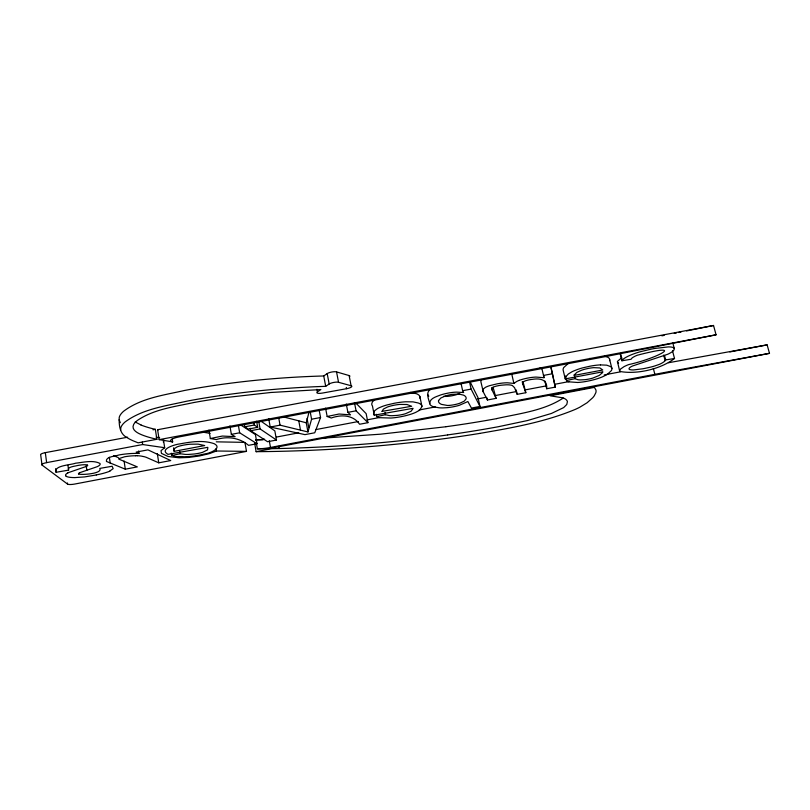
<?xml version="1.0" encoding="UTF-8"?>
<svg xmlns="http://www.w3.org/2000/svg" width="810" height="810" viewBox="0 0 810 810"><rect width="100%" height="100%" fill="white"/><g stroke="black" fill="none" stroke-linecap="round" stroke-linejoin="round"><path stroke-width="1.21" d="M268.717 418.659L270.206 427.022L280.047 425.169L307.952 431.953L306.251 422.779L309.116 411.875M672.472 350.679L674.517 358.486C660.666 369.228 636.599 374.666 619.731 371.425L617.422 361.422L621.726 357.666M307.952 431.953L311.587 419.216L310.25 412.077M619.569 370.929L620.541 369.056L623.994 366.677A19.369 4.293 -14.1 0 1 628.611 364.611C656.525 358.546 688.733 341.83 637.288 355.236A13.669 3.108 -14.3 0 0 634.969 356.248L633.137 357.25A13.476 3.068 -14.3 0 0 631.891 358.172L631.071 359.255L621.938 360.774L620.207 353.879M419.894 398.287L420.015 397.477A44.398 10.651 -11.3 0 0 416.37 393.69L410.467 392.445M319.211 410.386L320.558 417.514L314.756 432.773L304.965 434.626L270.206 427.022M118.776 458.662L124.659 456.759A17.101 3.847 -8.6 0 1 135.604 455.757M621.938 360.774L622.212 360.298A21.951 5.002 -14.3 0 1 626.788 356.886A24.796 5.64 -14.3 0 1 628.428 356.066A23.409 5.336 -14.3 0 1 640.366 351.722L651.301 349.12A46.555 10.429 -14.2 0 1 654.784 348.462L668.331 346.903A21.9 4.981 -14.4 0 1 670.579 346.994A22.143 5.032 -14.4 0 1 671.804 347.156L672.786 347.399A19.359 4.404 -14.4 0 1 674.183 348.31L674.102 349.677A26.689 6.075 -14.3 0 1 673.485 350.548L673.292 350.75A19.723 4.475 -14.4 0 1 668.544 353.879A19.683 4.465 -14.4 0 1 667.572 354.314L632.58 365.978A10.53 2.329 -14.1 0 0 629.684 367.689L629.41 367.983A13.699 3.037 -14.2 0 0 629.087 368.499L629.036 368.844A11.826 2.622 -14.1 0 0 629.826 369.583L631.122 369.846A16.008 3.544 -14.2 0 0 632.499 369.937A15.299 3.392 -14.2 0 0 633.572 369.937L642.694 368.803A34.891 7.827 -14.3 0 0 645.054 368.358L650.896 367.041A19.713 4.374 -14.2 0 0 653.822 366.242A19.906 4.415 -14.2 0 0 654.915 365.907L659.026 364.49A10.317 2.268 -14.3 0 0 660.747 363.731A18.458 4.08 -14.2 0 0 664.595 361.23L665.668 359.923L674.517 358.486M602.498 372.59L599.329 375.394L592.92 378.047A9.649 2.167 -13.6 0 1 589.599 378.908L588.455 379.141A13.132 2.946 -13.6 0 1 584.739 379.698L580.314 379.91A18.417 4.151 -13.7 0 1 577.824 379.708L575.11 378.655L574.573 376.417M163.843 440.154L163.286 441.966M481.353 379.515L480.826 381.773A87.865 21.121 -13.5 0 0 481.008 382.239L483.297 391.929L487.428 399.998L496.074 398.348L493.067 387.271M510.037 373.835L512.224 373.754M483.297 391.929L483.054 391.443A88.027 20.503 -13.5 0 1 482.871 390.997L483.084 389.205L485.382 387.382A10.398 2.44 -12.6 0 1 487.073 386.593A11.097 2.602 -12.6 0 1 489.685 385.651L497.137 383.849A18.255 4.263 -12.6 0 1 505.744 382.826A21.627 5.042 -12.6 0 1 507.323 382.786L513.894 383.403L516.75 381.459A11.846 2.764 -13 0 1 519.22 380.376M563.244 398.064C543.581 410.913 519.109 413.515 496.591 418.608M430.616 389.276C425.048 392.445 429.006 399.826 429.938 404.271A45.583 10.621 -12.4 0 0 432.459 406.367A45.664 10.641 -12.4 0 0 433.846 406.883L439.121 407.794A29.545 6.844 -12.2 0 0 442.766 407.906L447.11 407.673A16.828 3.868 -12.2 0 0 454.177 406.6L456.344 406.114A13.426 3.078 -12.2 0 0 459.392 405.273L467.866 401.537L471.44 408.068L479.966 406.448L478.022 397.639L470.175 381.976M152.999 429.786L155.348 429.351L156.887 439.283L138.105 442.817L133.306 440.893A185.571 47.699 -10.4 0 1 126.633 437.349C119.485 433.623 118.898 424.561 119.232 417.413A77.233 19.977 -9 0 1 123.586 411.267C141.061 398.044 163.782 395.199 184.589 390.46A164.632 39.801 -9.4 0 1 203.026 387.19C242.949 380.761 283.318 377.085 323.737 375.972L327.189 373.602A5.488 1.488 -10.7 0 1 331.817 372.013A5.488 1.488 -10.7 0 1 336.545 371.911L349.12 375.556A5.386 1.438 -10.9 0 1 349.566 376.68M316.973 389.276L317.459 391.837L320.861 389.569L270.712 392.496L221.525 398.054A164.936 38.364 -9.5 0 0 193.296 402.641C174.302 406.752 153.89 409.252 137.447 420.39A62.289 15.643 -9.1 0 0 133.69 424.399C130.714 430.12 138.439 433.532 142.651 435.162A177.593 46.393 -10.4 0 0 156.927 439.263M120.68 430.211L120.791 427.903A77.385 19.41 -9.1 0 1 125.175 421.899C142.823 408.878 165.493 406.033 186.34 401.284A164.956 38.657 -9.4 0 1 204.819 397.983C244.802 391.483 285.221 387.656 325.701 386.329L329.184 384.001A5.498 1.438 -10.8 0 1 333.821 382.421A5.498 1.438 -10.8 0 1 338.55 382.3L351.115 385.762A5.397 1.397 -10.9 0 1 351.145 387.17A5.397 1.397 -10.9 0 1 346.558 388.709L322.269 393.093A5.417 1.397 -10.6 0 1 317.459 391.837M374.908 399.644L372.478 401.75L371.719 403.896A61.601 14.884 -12 0 0 372.448 405.952L374.271 415.186L413.019 408.331A24.29 5.64 -11.4 0 1 413.009 408.594L411.166 411.176L405.516 413.707A9.7 2.238 -11.6 0 1 402.256 414.558L401.092 414.791A13.193 3.058 -11.6 0 1 397.183 415.388L392.242 415.692A18.498 4.303 -11.6 0 1 389.245 415.57L385.449 414.71L376.772 416.583L376.316 414.295M568.337 363.356L563.699 367.588A61.56 14.317 -14.1 0 0 563.092 369.866L565.248 378.908L602.863 371.78L602.66 372.306A24.138 5.457 -13.5 0 1 602.498 372.59M163.549 440.488L164.683 447.717L161.038 450.633L161.423 453.377L168.065 456.486L179.121 457.792L188.608 457.458L199.321 455.99L209.233 453.671L216.422 450.998L246.493 451.383L244.934 442.371M79.451 472.888L79.724 472.757A13.902 3.027 -8.3 0 1 80.737 472.341L96.997 466.762A16.737 3.736 -8.2 0 0 98.466 466.013L98.952 465.709A17.314 3.858 -8.2 0 0 99.863 463.401C92.947 459.807 83.217 462.388 75.512 463.209C71.148 464.991 53.298 465.446 56.092 472.281L68.597 470.134L67.939 465.325M109.654 471.157L113.167 468.625L112.144 466.256L99.782 468.403C102.84 473.617 82.62 475.045 78.783 474.123M86.468 466.347L86.356 466.388A15.056 3.372 -8.1 0 1 85.657 466.671L68.607 472.544A13.082 2.855 -8.2 0 0 67.908 472.878M459.726 393.478L457.893 394.197A9.922 2.359 -12.2 0 1 454.278 395.26L452.567 395.644A12.474 2.967 -12.2 0 1 451.048 395.928A10.803 2.562 -12.2 0 1 445.429 396.434M208.95 430.13L210.347 438.534L222.345 436.053L235.123 436.671L231.356 434.362L229.929 425.969M325.579 408.179L327.159 416.482L339.036 414.021L350.487 414.862L347.895 412.351L346.285 404.068M171.659 455.564L180.124 453.732L185.125 454.39A19.096 4.344 -9.3 0 0 188.679 454.41L194.187 454.005A13.618 3.088 -9.3 0 0 198.318 453.367L199.503 453.124A10.014 2.258 -9.4 0 0 202.702 452.284L207.512 449.894L207.866 447.565A25.12 5.69 -9.2 0 0 207.694 447.343L167.994 454.359C158.537 449.084 175.679 444.295 180.012 443.87C191.17 441.774 203.199 439.891 214.194 443.698C223.023 448.183 208.99 453.661 204.636 453.944C197.923 455.574 191.049 456.597 184.133 456.739C180.195 455.878 171.953 458.369 171.295 453.215M565.441 376.022L566.514 380.518L575.11 378.655M96.36 474.964L84.534 476.928L74.955 477.576M713.529 325.478L157.606 429.725L159.155 439.638L172.662 441.885A10.439 2.47 -9.1 0 1 179.192 436.894L605.89 356.532L716.07 334.803L713.529 325.478L691.072 330.024M674.244 333.386L676.492 332.94M678.729 332.495L680.977 332.049M686.586 330.925L689.958 330.247M661.902 335.826L664.149 335.391M246.493 451.383L74.692 484.056A5.974 1.266 -8.3 0 1 67.564 484.107L42.019 465.041L40.713 455.099A6.48 1.519 -7.6 0 1 45.319 452.648L127.646 437.197M256.385 443.171L257.377 448.801A19.167 4.303 -10.1 0 0 270.479 447.454L669.424 371.567L769.5 353.342L767.121 344.868L668.402 362.758M769.5 353.342L268.019 448.77L257.377 448.801M254.664 443.293L256.122 451.676L271.785 448.689C330.612 447.616 389.377 443.1 447.647 434.94M42.019 465.041A6.49 1.468 -7.7 0 1 46.636 462.632L142.671 444.538L164.683 447.717M244.357 424.379L244.782 426.809L254.31 425.017L257.702 427.315L256.648 421.301M257.702 427.315L248.265 429.097L244.782 426.809M231.356 434.362L239.659 432.793L257.013 443.728L255.413 434.565L240.064 424.541M250.3 428.308L250.725 430.707L260.091 428.935L276.473 440.033L274.843 430.89L260.466 420.805M311.587 419.216L320.558 417.514M347.895 412.351L356.066 410.812L367.932 422.678L359.6 424.258C354.476 416.391 344.766 414.73 336.282 416.613A7.837 1.843 -10.8 0 0 332.201 417.697L331.31 418.021L327.159 416.482M461.103 383.677L462.632 390.693L471.106 389.094L479.966 406.448M496.074 398.348L491.913 389.64A64.223 14.955 -13.3 0 1 491.761 389.195L492.541 387.555A4.981 1.164 -12.7 0 1 493.837 386.897A5.893 1.377 -12.7 0 1 496.53 386.066L498.525 385.631A12.251 2.855 -12.7 0 1 500.874 385.246L506.128 384.811A18.883 4.384 -12.6 0 1 511.697 385.317A19.663 4.556 -12.6 0 1 512.426 385.59L514.553 387.696L517.205 394.338L525.822 392.708L522.653 383.687A47.81 11.067 -13.5 0 1 522.531 383.13L522.561 382.755A9.538 2.217 -13.1 0 1 522.713 382.442L523.189 381.955A5.71 1.326 -13 0 1 524.566 381.186A5.893 1.367 -13 0 1 528.849 379.9L529.153 379.839A13.294 3.078 -13 0 1 532.788 379.293C539.632 378.189 547.671 379.262 546.689 388.749L555.265 387.119L552.481 373.724L543.49 375.425L544.037 377.703L535.967 377.075A17.567 4.08 -13 0 0 527.199 378.169L524.303 378.817A12.099 2.825 -13 0 0 519.22 380.376M174.241 451.322L204.697 445.551L198.085 444.123L189.712 444.244A14.823 3.402 -9.2 0 0 183.161 445.206L180.65 445.773A11.198 2.572 -9.2 0 0 177.056 446.917L173.735 449.024L174.241 451.322L173.674 447.768M276.342 437.076L298.698 432.834M316.082 429.543L358.314 421.534M367.001 419.884L379.424 417.535M419.165 409.992L435.314 406.934M477.535 398.925L486.233 397.285M494.92 395.634L516.031 391.625M524.728 389.985L545.839 385.975M554.536 384.335L569.44 381.5M604.209 374.908L620.359 371.851M729.851 351.935L767.121 344.868M257.013 443.728L248.548 445.338C240.732 438.706 230.212 436.418 220.32 438.524A7.999 1.853 -9.6 0 0 216.3 439.597L210.347 438.534M276.473 440.033L267.553 441.733L250.725 430.707M106.555 461.487L125.287 469.182L137.335 466.894L118.969 459.179M143.481 456.506A52.691 11.613 -8.4 0 1 146.154 457.285L158.76 462.824L170.728 460.556L147.957 449.864L136.191 452.081L139.006 453.367L138.642 450.957M159.155 439.638L716.07 334.803M479.692 433.411C512.031 427.852 544.776 422.091 575.232 409.414A52.701 11.036 -12.9 0 0 579.838 407.197L587.118 402.742L592.728 397.74A134.004 28.927 -12.2 0 0 594.287 395.756L595.826 392.718A100.359 21.536 -12.6 0 0 595.907 389.954L594.398 387.382L550.203 395.796L562.95 397.872A70.186 14.813 -12.5 0 1 567.405 401.679L566.767 404.494L563.659 407.592L551.468 413.444L527.452 420.552L498.403 426.708A334.996 87.652 -13.5 0 1 447.697 434.899M445.905 426.748L380.609 434.18L322.522 438.169M600.473 364.895L606.7 365.168L610.456 366.535M256.122 451.676C315.839 451.302 375.516 447.191 434.778 439.881A395.412 106.201 -13.8 0 0 479.672 433.431M135.645 455.736L137.305 455.746M263.088 439.84L255.798 439.789L255.899 440.356M243.992 442.361L216.28 441.835M139.006 453.367L138.368 453.357A50.271 11.117 -8.5 0 0 136.394 453.357L131.959 453.489A25.272 5.69 -8.6 0 0 130.704 453.549L128.162 453.752A21.495 4.85 -8.6 0 0 119.111 454.947C115.729 456.192 105.442 456.556 106.414 461.366M445.449 396.424L443.566 396.303M202.702 432.125L210.134 433.37M159.621 437.633L156.117 437.167M539.733 368.145L541.87 368.499M157.606 429.725L158.315 429.847M604.432 356.005L608.199 357.433A44.064 10.317 -13.5 0 1 609.545 360.673M283.135 416.816L306.251 422.779M113.643 455.686L118.361 457.62M141.102 425.027L135.159 421.949M618.597 363.315L617.341 362.009M68.597 470.134C66.633 466.935 74.935 466.287 77.487 465.537A10.651 2.369 -8.2 0 1 84.088 464.717L84.807 464.737A5.629 1.255 -8.2 0 1 87.47 465.051M355.924 403.096L366.14 413.626L367.932 422.678M120.336 422.699L119.131 419.793M462.632 390.693L463.674 392.526L456.627 392.131A15.684 3.685 -12.1 0 0 455.736 392.161A16.139 3.797 -12.1 0 0 448.679 392.992A17.182 4.04 -12.1 0 0 446.371 393.457L444.619 393.852A14.975 3.523 -12.1 0 0 440.508 395.017C436.519 396.667 429.513 398.236 429.725 403.694M522.987 381.571L525.822 392.708M427.781 394.49L428.004 395.088A45.502 10.935 -12.4 0 0 428.824 396.151M672.776 342.792L674.284 348.543M664.504 355.458L665.668 359.923M663.684 355.084L665.131 360.663M653.336 368.418L654.855 374.331M620.47 353.403L622.212 360.298M609.646 359.458L611.894 368.499M589.852 358.334L590.136 359.508M552.481 373.724L550.83 366.778L555.265 387.119M541.86 368.469L544.037 377.703M544.857 380.973L546.689 388.749M522.237 381.723L522.764 384.011M516.183 389.893L517.205 394.338M511.778 374.169L513.894 383.403M491.569 387.717L492.085 390.015M486.931 397.761L487.428 399.998M469.567 382.077L471.106 389.094M419.884 396.566L421.929 406.337M384.993 412.411L385.449 414.71M354.446 402.529L356.066 410.812M349.12 375.556L351.115 385.762M346.305 387.443L346.558 388.709M336.545 371.911L338.55 382.3M327.189 373.602L329.184 384.001M323.737 375.972L325.701 386.329M307.061 418.416L308.782 427.7M298.758 420.714L300.459 429.999M278.751 418.011L280.047 425.169M278.842 446.31L279.237 448.537M269.284 440.731L270.479 447.454M258.825 421.757L260.091 428.935M253.884 422.587L254.31 425.017M238.423 425.604L239.659 432.793M216.037 448.689L216.422 450.998M179.749 451.383L180.124 453.732M172.176 438.828L172.662 441.885M157.322 453.58L158.76 462.824M142.297 442.068L142.671 444.538M124.092 461.062L125.287 469.182M109.35 457.285L110.221 463.259M86.194 465.507L86.852 470.256M67.412 482.952L67.564 484.107M55.606 468.666L56.092 472.281M45.319 452.648L46.636 462.632M78.54 473.961A6.652 1.448 -8.3 0 1 79.34 472.959M137.406 455.706A27.297 6.095 -8.6 0 1 143.37 456.546M109.846 471.187A25.14 5.528 -8.3 0 1 96.309 474.913M74.935 477.586A19.997 4.374 -8.3 0 1 66.035 476.24M65.964 475.986A18.569 4.06 -8.3 0 1 67.848 472.878M86.609 466.276A5.154 1.154 -8.2 0 0 86.984 466.104A5.457 1.215 -8.2 0 0 87.581 465.193M565.258 378.908A61.671 13.902 -14 0 1 565.866 376.69L568.296 374.017L571.9 371.82A19.379 4.435 -13.6 0 1 574.229 370.747L577.732 369.4A18.65 4.273 -13.6 0 1 582.532 367.902L590.024 366.191A24.047 5.478 -13.6 0 1 600.483 364.885M610.497 366.525A44.145 10.014 -13.4 0 1 611.337 370.656L607.389 374.331A23.703 5.336 -13.6 0 1 606.103 375.081L602.68 376.741A18.245 4.09 -13.6 0 1 597.547 378.645A20.331 4.566 -13.6 0 1 587.179 381.247A24.016 5.407 -13.6 0 1 585.296 381.591A22.417 5.042 -13.6 0 1 577.672 382.482L568.387 381.804A25.181 5.68 -13.7 0 1 566.514 380.518M374.281 415.176A61.712 14.458 -12 0 1 373.562 413.191L374.635 410.751L377.349 408.696A19.491 4.587 -11.5 0 1 379.343 407.673L382.492 406.387A18.752 4.415 -11.5 0 1 387.048 404.939L394.551 403.208A24.178 5.67 -11.5 0 1 405.729 401.78L413.07 401.871L418.264 402.995A44.479 10.338 -11.3 0 1 421.919 406.64L419.742 410.022A23.824 5.518 -11.5 0 1 418.76 410.721L415.894 412.28A18.336 4.232 -11.6 0 1 411.217 414.112A20.432 4.728 -11.6 0 1 400.98 416.704A24.128 5.599 -11.6 0 1 399.036 417.059A22.528 5.224 -11.6 0 1 390.855 418.051L379.758 417.687A25.302 5.883 -11.6 0 1 376.772 416.583M155.388 429.33A177.218 47.749 -10.3 0 1 141.041 425.037M496.57 418.649A334.277 90.204 -13.5 0 1 445.956 426.708M264.576 439.182A19.136 4.435 -10.1 0 1 255.798 439.789M382.057 411.379L411.652 406.276L407.005 404.504L399.826 404.423A14.337 3.372 -11.5 0 0 393.65 405.324L391.149 405.891A10.824 2.551 -11.5 0 0 387.352 407.055L383.403 409.091L382.057 411.379M438.585 400.484L438.524 400.717A43.831 10.216 -12.5 0 0 440.529 403.896A49.876 11.634 -12.6 0 0 441.511 404.382L447.383 405.466A10.824 2.491 -12.2 0 0 452.982 404.939A12.494 2.886 -12.2 0 0 454.511 404.656L456.222 404.281A9.943 2.288 -12.2 0 0 459.847 403.218L464.282 401.112L466.054 398.935A43.821 10.155 -11.8 0 0 464.454 395.644A49.785 11.522 -11.8 0 0 463.502 395.138L458.895 394.035L452.436 394.338A9.629 2.258 -12.1 0 0 450.562 394.652L448.841 395.007A9.568 2.248 -12.1 0 0 445.642 395.887L440.802 398.024L438.585 400.484M574.27 374.898L573.956 375.445L602.772 369.998L599.876 367.932L593.781 367.659A14.256 3.25 -13.6 0 0 587.938 368.499L585.458 369.056A10.763 2.46 -13.6 0 0 581.469 370.261L576.831 372.408L574.27 374.898"/></g></svg>
